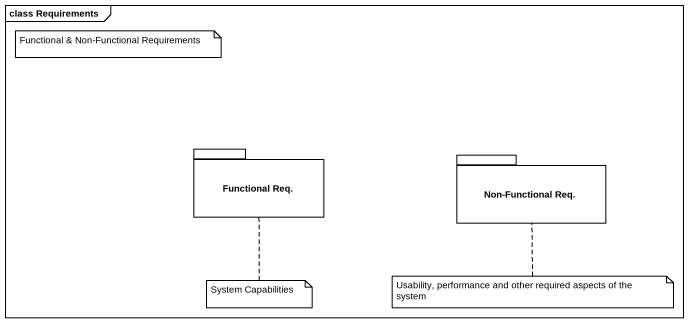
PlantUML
@startuml
mainframe class Requirements
package "Functional Req." as Functional_Req {
}
package "Non-Functional Req." as Non_Functional_Req {
}
note as N1
  Functional & Non-Functional Requirements
end note
note bottom of Non_Functional_Req : Usability, performance and other required aspects of the system
note bottom of Functional_Req : System Capabilities
@enduml
